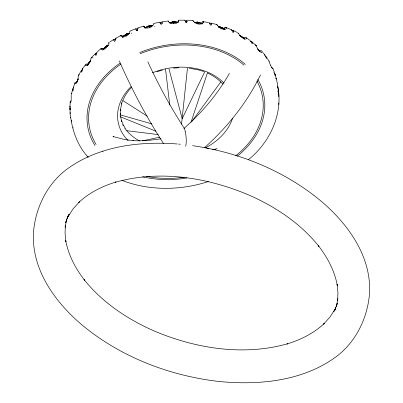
<?xml version="1.0" encoding="UTF-8"?>
<svg xmlns="http://www.w3.org/2000/svg" width="403" height="403" viewBox="0 0 403 403"><rect width="100%" height="100%" fill="white"/><g stroke="black" fill="none" stroke-linecap="round" stroke-linejoin="round"><path stroke-width="0.6" d="M168.353 21.979L168.268 21.021L161.91 21.878L162.192 23.666M219.595 27.243L218.643 26.845L218.638 27.127L223.04 28.356L225.02 29.691L224.436 28.84L221.413 27.354L218.179 26.704M220.522 27.48L220.527 27.197L219.595 27.026M222.249 28.039L222.249 27.757M223.771 28.789L223.776 28.502M224.431 29.328L224.436 28.84L220.224 26.93L218.431 26.84M137.619 29.248L137.262 30.452A0.534 0.338 -27.5 0 1 137.055 30.598L136.798 30.683M69.961 107.541L70.187 102.004L71.104 100.896M70.137 109.818L69.991 107.853M278.277 94.176L278.266 90.474L277.289 83.189M69.931 107.238L70.248 106.347M71.255 98.68L71.255 98.72A5.254 0.655 -87.3 0 1 71.205 99.294A5.37 0.675 -87.4 0 1 70.686 102.402M70.157 112.865L69.941 108.634L70.253 107.762M240.253 35.867L243.15 37.811L244.168 39.036L244.208 38.557L241.845 36.522L239.382 35.509L241.845 36.522L241.81 36.995M241.054 36.482L241.08 36.205M242.515 37.353L242.541 37.076M243.704 38.376L243.724 38.099M153.684 23.979L153.76 23.45L160.056 22.19L160.228 22.996M187.466 68.021L181.541 124.22M277.617 86.449A2.05 0.821 20.2 0 1 277.707 86.665L277.899 87.234L277.909 86.922C283.118 114.502 269.693 142.642 248.288 159.79M77.064 82.449L77.144 81.844M257.729 48.929L258.338 49.388L258.278 49.841L257.693 49.191M258.842 50.063L259.245 50.904L258.338 49.388M198.044 24.12L198.221 22.412L197.465 22.079L194.317 22.422L198.221 22.412L202.492 23.691L202.508 23.979L200.079 23.082L195.319 22.724L195.304 22.437M129.852 31.686L130.098 31.031L135.992 28.678L136.385 28.845A13.385 2.332 71.6 0 1 136.819 29.303L136.929 29.424A27.223 4.75 71.6 0 1 137.478 30.154L136.869 30.376M86.927 65.629A5.123 2.065 -64 0 1 85.416 65.024A2.05 0.942 3 0 1 85.35 64.868L86.212 64.107M185.682 146.239L185.934 144.737A8.433 1.985 -83.6 0 0 186.221 142.496A6.166 1.451 -83.6 0 0 186.292 141.372L186.161 137.559A24.9 5.864 -83.6 0 0 186.075 136.763L186.04 136.501A44.325 10.438 -83.6 0 0 185.823 134.94L185.209 131.338M87.466 65.533L89.184 62.077L90.479 60.934L88.368 63.719L87.799 65.205L87.607 64.772L90.463 61.004L89.184 62.077L89.37 62.51M336.389 306.532L337.85 298.759L337.643 300.915L337.941 292.719L337.084 284.327L337.341 285.667C334.681 270.947 327.493 257.441 318.395 245.699L318.924 246.389C300.638 223.438 275.531 206.774 248.873 195.032C207.207 177.36 159.376 169.759 115.223 182.262L116.044 182C102.266 186.191 88.962 192.78 78.459 202.78L79.426 201.827L73.084 208.875L68.102 216.461L69.16 214.567L67.175 218.557L68.545 214.774L65.699 222.753L66.722 218.859L65.15 227.227L65.357 225.07L65.059 233.266L65.916 241.664L65.659 240.319C68.319 255.044 75.507 268.549 84.605 280.286L84.076 279.596C102.362 302.547 127.469 319.216 154.127 330.954C195.793 348.63 243.624 356.232 287.777 343.724L286.956 343.986C300.734 339.8 314.038 333.21 324.541 323.206L323.574 324.158L329.916 317.116L334.898 309.529L333.84 311.418L335.825 307.434L334.848 310.134M336.424 306.572L337.301 303.232L334.863 310.073M73.195 88.479L72.782 88.932L71.396 94.136A2.05 1.335 48.6 0 0 71.336 94.463M77.482 80.419L77.371 81.346L77.739 79.618L78.167 78.983L78.288 79.22M96.544 53.191L95.456 53.473L95.304 54.375M91.174 57.982L91.879 57.307M71.512 120.94L71.679 120.557M173.139 22.21L173.32 21.661L178.302 22.402M191.027 122.25L207.505 72.681M70.329 112.961L70.238 113.263A2.05 1.511 32.7 0 0 70.208 113.611M73.119 88.393L74.898 82.937M186.196 21.193L186.257 21.032A13.395 2.146 -89.1 0 1 186.508 20.452L186.881 20.21L187.103 20.981A11.813 7.309 -8.7 0 1 187.108 21.258M82.555 69.744L81.527 70.238L81.305 71.215M220.95 28.996L221.413 27.354L220.527 27.197M85.35 64.868L82.227 69.12L82.141 69.936M72.782 88.932L72.691 89.758M178.317 20.533L177.864 22.11L178.252 22.094M260.494 74.872C247.14 102.639 227.453 127.056 204.608 147.589M204.83 71.598L182.186 118.673L169.003 68.984M229.403 73.366C217.66 94.176 201.948 112.598 184.045 128.361L183.954 128.436M81.371 70.434L78.514 75.341L79.24 74.535M105.717 47.201L105.551 46.743L108.009 45.363L108.105 45.63L104.337 48.224L103.334 49.594L103.168 49.136L105.551 46.743L108.397 45.081M201.288 23.334L202.523 21.878M191.944 121.328L220.874 81.819M73.22 87.527L73.633 87.068M107.042 46.723L106.866 46.95A5.36 2.74 -50.8 0 1 103.259 49.655L103.077 49.705M82.227 69.12L82.847 68.616M184.735 20.321L185.032 20.18L185.309 20.951M125.852 34.713L126.492 33.958L129.59 33.258L125.892 34.517L122.839 36.461L122.341 37.393M209.61 23.979L209.736 23.842A13.395 4.136 -78 0 1 210.326 23.309L210.945 23.067L216.759 24.528M131.801 87.159C127.111 91.899 123.494 97.712 121.419 104.06L121.792 103.012L120.311 110.709L120.326 109.485L120.275 114.734L120.285 113.495L120.769 117.55L121.802 121.595L121.469 120.507L123.076 124.487L125.242 128.315M91.693 57.372L95.33 53.634M128.663 33.595L128.738 33.867L124.356 35.756L122.975 36.935L122.839 36.461L126.492 33.958L129.111 33.394M108.19 45.292L106.528 45.962L103.168 49.136L102.896 50.133M78.489 78.917L77.739 79.618L77.95 80.026M97.581 51.529L101.349 48.325M135.992 28.678L135.927 29.54A11.737 7.319 -13.8 0 0 135.982 29.807M143.745 26.069L137.735 28.049L137.614 28.945M196.76 22.618L197.465 22.079L201.732 23.253L201.762 23.752M124.613 35.776L125.535 35.091M144.732 28.019L149.196 25.701L152.888 25.53L149.029 26.099L145.483 27.475L145.584 27.963L147.256 27.046L152.007 25.973L151.946 25.691M115.47 39.635L115.444 39.625A13.395 4.101 59 0 0 114.724 39.313L113.938 39.368L113.878 40.209M121.227 35.328L115.47 38.446L115.359 39.318M109.903 41.942L114.059 39.287M184.045 128.361L184.428 128.527M122.321 36.96L122.986 36.608M145.05 27.938L147.07 26.93M215.257 149.241L217.111 148.541M169.844 23.198C172.237 22.306 174.978 22.079 177.476 22.623L177.411 22.13L173.612 21.984L169.779 22.704L173.32 21.661L177.401 22.356M214.195 149.775L215.917 149.145L214.245 149.614L215.766 149.377L212.512 149.558M219.428 27.218L220.224 26.93M243.241 37.937L244.601 37.544M121.031 35.343L120.804 35.741M208.895 22.759L209.474 22.83L209.736 23.525M76.646 81.648L77.608 81.386M169.562 22.825L173.32 21.661L173.743 23.696M208.432 181.541C180.549 190.564 149.442 191.022 121.953 180.348M156.873 71.774L162.394 70.122M201.475 23.868L201.263 23.923A5.36 3.118 16.3 0 1 198.976 24.014M150.027 26.034L152.581 25.601M115.59 38.366L116.245 38.401M142.581 140.828L159.623 137.211M161.079 138.788L147.427 140.561L137.645 140.833L132.93 140.632L133.6 140.672L124.628 139.559L112.946 136.516L113.601 136.919M86.857 63.951L88.479 63.876M237.644 32.905L238.641 33.298M137.735 28.049L138.118 28.215A13.39 2.317 71.4 0 1 138.33 28.422M259.325 50.99L260.021 50.954M171.114 22.361L172.635 22.251M173.643 22.175L175.159 22.059M173.507 68.127L178.927 67.764M225.705 27.49L226.426 27.817A2.05 0.826 -39 0 1 226.41 28.044M151.498 25.646L149.196 25.701L147.574 26.679L149.533 26.165L149.196 25.701L149.463 27.762M184.957 20.15L178.61 20.236M97.768 52.042L96.685 52.319L96.498 53.256M106.528 45.962L107.369 45.977M186.624 22.069L185.909 22.054A27.218 4.357 -89.1 0 1 186.191 21.188M249.653 40.643L250.701 40.925L251.054 41.67M250.888 41.605L251.935 41.887L256.222 45.599M231.166 29.671L231.765 29.852L232.078 30.563M186.317 22.331L186.589 22.336A0.534 0.338 8.4 0 0 186.801 22.271L187.128 21.258M187.662 20.205L193.067 20.488M102.191 48.224L103.853 48.567M177.285 143.982C140.148 141.11 100.105 145.911 68.883 167.789C48.385 182.015 36.189 205.837 33.666 230.37C30.341 268.776 55.377 302.975 83.668 326.309C121.666 357.285 169.215 375.485 217.655 381.344C257.29 385.419 300.567 381.661 334.117 358.202C354.615 343.971 366.811 320.148 369.334 295.621C372.659 257.215 347.623 223.015 319.332 199.681C283.233 170.278 238.465 152.263 192.563 145.669M178.524 144.083L180.383 144.234M195.777 22.508L194.795 22.397L197.465 22.079L198.724 22.84M216.859 24.533L216.824 24.528A6.609 2.156 -80.8 0 0 216.199 24.472M126.749 130.703L158.273 134.592M189.158 68.178L198.951 70.016L203.782 71.527M201.253 23.389L202.23 23.54M203.072 21.611L208.432 22.538M210.709 25.046L210.965 25.102A0.534 0.307 25 0 0 211.167 25.072L211.454 24.155M210.945 23.067L211.424 23.883M255.512 45.116L255.573 45.131A3.058 1.713 -77.2 0 1 256.142 45.73M136.577 30.683L135.982 29.807M120.059 114.795L152.017 123.933M127.323 34.245L126.492 33.958L125.892 34.517L126.613 36.074M271.481 67.356L272.71 68.107A2.05 0.932 5.8 0 1 272.806 68.314L274.352 72.147M121.615 35.409L123.323 36.431M208.89 148.838L205.137 147.367M225.892 27.485L231.387 29.681M268.247 60.47L269.028 61.06A2.05 1.3 -70.3 0 1 269.149 61.392M120.018 116.648L155.926 131.202M265.491 56.289L266.393 57.337M264.62 55.1L265.547 56.183M196.296 23.288L196.553 23.399A5.355 3.128 16.5 0 0 198.966 24.029M143.821 26.603A5.108 3.108 -17 0 0 144.753 27.53L145.035 27.621A5.184 3.219 -18.2 0 0 146.742 28.019A5.36 3.33 -18.3 0 0 151.427 26.774A5.184 3.209 -18.4 0 0 151.669 26.623M144.989 27.6L144.103 26.26M114.427 41.237L113.943 40.476M231.896 30.557A13.39 5.884 -65.9 0 1 232.007 30.512L233.125 30.427L236.954 32.316M232.984 32.22L233.211 32.326A0.534 0.257 39.7 0 0 233.382 32.336L233.604 31.499M275.481 78.056L276.297 78.766A2.05 1.491 -54.8 0 1 276.408 79.104L277.259 83.008M207.862 73.16C213.509 75.855 218.769 79.467 222.904 84.197M274.186 73.401L275.093 74.298L276.428 79.094M273.738 72.061L274.72 73.27M186.08 22.256L185.39 21.228M122.975 100.649L147.302 116.22M240.279 35.927L241.261 36.587M242.243 37.242L244.208 38.557L244.586 39.232M249.397 39.952L246.369 37.912A2.05 0.937 -24.8 0 1 246.389 38.124M70.711 117.55C72.777 131.983 78.001 146.289 88.05 157.094M87.058 156.011L88.222 157.286M251.935 41.887L252.258 42.607M263.048 52.712L265.164 55.402M233.302 30.537L233.569 31.233M258.232 49.327L258.409 49.569A5.345 1.456 57.3 0 0 261.164 52.385M266.03 56.586L268.307 59.966M184.493 128.643C170.655 107.284 158.394 84.897 147.825 61.745M163.547 143.609C146.596 117.318 131.806 89.632 119.333 60.944M70.122 109.858L69.996 109.188M259.27 50.707L259.89 51.851M168.545 21.525L168.283 21.016M89.809 61.523L89.919 61.775M88.71 62.823L88.816 63.075M87.914 64.178L88.025 64.435M277.848 91.34L277.989 91.713M106.342 46.31L106.437 46.577M104.886 47.398L104.982 47.665M103.687 48.602L103.783 48.869M209.817 23.807L210.487 24.931A0.534 0.307 25 0 0 210.749 25.057M160.303 23.268L160.978 24.205A0.534 0.348 -9.4 0 0 161.22 24.24L161.492 24.195A0.534 0.348 -9.5 0 0 161.704 24.084L162.036 22.981M232.163 30.855L232.783 32.064A0.534 0.257 39.7 0 0 233.02 32.24M251.134 41.962L252.137 43.635L252.298 42.869M126.804 34.225L126.88 34.502M125.081 35.046L125.162 35.323M123.545 36.023L123.625 36.295M265.627 56.485L266.423 58.309L266.443 57.599M73.139 127.988L73.044 127.544M275.093 74.298L275.158 74.57M95.36 54.642L95.768 55.352A0.61 0.292 -58.8 0 0 96.388 54.783L96.513 53.559M274.796 73.578L275.33 75.492L275.219 74.837M71.361 121.469L71.467 121.797L71.482 121.177M81.351 71.482L81.769 72.137L82.162 70.243M150.007 25.978L150.062 26.26M148.118 26.472L148.173 26.759M146.334 27.162L146.39 27.449M145.075 27.822L145.13 28.094M160.056 22.19L160.354 23.973M161.91 21.878L162.016 22.699M72.726 90.025L72.958 90.695L73.144 88.7M278.272 93.194L278.347 93.99M176.509 22.115L176.549 22.402M174.6 22.039L174.635 22.326M172.655 22.185L172.691 22.472M170.726 22.548L170.761 22.835M165.522 69.014L169.774 105.123M69.966 108.916L69.941 108.634M185.914 22.089L185.934 22.382M200.926 23.072L200.941 23.359M199.158 22.644L199.173 22.931M197.269 22.432L197.284 22.719M115.379 39.61L115.182 40.779A0.599 0.343 -44.1 0 1 114.452 41.257M278.78 94.962L278.79 96.695M278.816 102.876L278.826 104.589M278.266 90.474L278.287 94.745M257.769 79.371A89.451 67.2 -9.6 0 1 237.312 156.137M186.992 177.975A89.451 67.2 -9.6 0 1 142.546 176.786M94.982 145.559A89.451 67.2 -9.6 0 1 120.003 63.175M139.685 52.571A89.451 67.2 -9.6 0 1 245.356 64.44M115.177 39.474A11.813 5.42 -56.8 0 1 115.182 39.771M114.004 40.446A11.813 6.987 -31 0 1 113.958 40.174M96.277 53.559A11.813 4.03 -69.6 0 1 96.287 53.861M95.486 54.551A11.813 6.221 -46.8 0 1 95.451 54.279M81.91 70.55A11.813 2.378 -81.1 0 1 81.925 70.857M81.532 71.286A11.813 5.068 -60.8 0 1 81.502 71.014M73.014 90.796A11.813 0.559 88.2 0 1 73.029 91.063M72.943 89.647A11.813 3.597 -73.2 0 1 72.918 89.37M69.613 106.594A11.813 1.315 77.8 0 1 69.598 106.306M70.208 108.336A11.813 1.889 -84.4 0 1 70.187 108.059M275.551 75.17A11.813 2.191 63.1 0 1 275.592 75.416M274.796 74.938A11.813 0.947 81.2 0 1 274.856 75.225M266.675 57.584A11.813 3.864 51.7 0 1 266.71 57.841M264.872 54.586A11.813 0.927 70.8 0 1 264.831 54.35M252.464 42.713A11.813 5.284 39.1 0 1 252.495 42.975M250.706 41.454A11.813 2.72 60 0 1 250.641 41.161M233.705 31.268A11.813 6.372 24.8 0 1 233.73 31.535M231.836 30.633A11.813 4.327 48.3 0 1 231.77 30.346M211.489 23.888A11.813 7.058 8.7 0 1 211.504 24.16M209.57 23.717A11.813 5.662 35.2 0 1 209.505 23.434M186.357 22.336A0.534 0.338 8.4 0 1 186.121 22.256M185.224 21.203A11.813 6.639 20.3 0 1 185.158 20.926M161.941 22.719A11.813 7.108 -26.1 0 1 161.951 23.006M160.213 23.273A11.813 7.199 3.8 0 1 160.157 23.001M137.463 29.026A11.889 6.438 -42.2 0 1 137.458 29.328M136.839 30.668A0.534 0.338 -27.5 0 1 136.617 30.668M143.745 26.538A2.05 0.448 43.1 0 1 143.669 26.341M143.619 26.25A3.053 0.519 48.8 0 1 143.982 26.427M143.952 26.679A6.609 0.922 67.3 0 1 144.415 27.339M154.661 26.316A12.04 0.579 69.1 0 1 154.817 26.679M153.619 24.024A5.128 3.043 -21.1 0 1 151.599 26.573M178.705 20.765A5.118 3.143 -1.2 0 1 176.7 22.971M176.655 22.936A5.184 3.209 -0.7 0 1 176.408 23.047M176.408 23.042A5.36 3.325 -0.6 0 1 171.582 23.404A5.184 3.214 -0.5 0 1 171.295 23.344M171.245 23.414A5.128 3.169 -0.4 0 1 168.504 21.535M178.307 20.372A6.609 1.149 85 0 1 178.6 20.845M178.453 20.78A3.053 0.433 -79.5 0 1 178.433 21.309M178.67 20.613A2.05 0.403 -64.5 0 1 178.625 20.86M202.548 21.51A6.609 2.146 -84.2 0 1 203.122 21.697M203.132 21.681A3.058 0.861 -68.3 0 1 203.223 22.22M203.389 21.943A2.05 0.64 -52.6 0 1 203.364 22.175M203.424 22.135A5.128 2.917 12.8 0 1 201.419 23.797M196.216 23.354A5.128 2.972 16.5 0 1 193.49 21.027M193.284 21.107A3.058 0.383 69.9 0 1 193.576 21.681M192.8 20.472A6.609 1.164 88.2 0 1 193.097 20.79M219.962 27.847A5.118 2.554 31.9 0 1 217.388 25.107M217.298 24.961A2.05 0.448 74.9 0 1 217.439 25.223M216.869 24.719A3.058 0.856 80.2 0 1 217.257 25.283M223.438 29.092A26.895 13.087 -77.1 0 1 224.033 28.633M224.018 27.701A12.045 5.98 -78.4 0 1 225.745 27.177M226.486 28.049A5.128 2.569 28.4 0 1 224.693 29.273M224.753 29.343A5.184 2.63 31.6 0 1 224.536 29.359A5.36 2.725 31.7 0 1 220.255 27.968A5.184 2.63 31.8 0 1 219.998 27.812M245.936 38.945A5.184 2.065 44.4 0 1 245.069 39.041A5.184 2.08 45.2 0 1 244.903 39.036A5.36 2.156 45.3 0 1 241.281 36.869M241.276 36.875A5.184 2.08 45.4 0 1 241.059 36.668M240.999 36.738A5.128 2.04 45.4 0 1 238.687 33.525M238.631 33.348A2.05 0.766 85.5 0 1 238.778 33.625M237.594 32.764A7.37 3.3 -65.7 0 1 237.694 32.759M244.717 37.197A6.609 3.793 -58.8 0 1 245.87 37.378M245.956 37.424A3.058 1.501 -41.8 0 1 246.324 37.947M246.455 38.149A5.108 2.05 41.9 0 1 246.057 38.864M258.172 49.428A5.128 1.375 57.3 0 1 256.232 45.776M256.207 45.635A2.05 1.048 -83.4 0 1 256.343 45.927M255.361 44.904A6.609 3.743 -55 0 1 255.593 44.975M260.177 50.612A6.609 4.342 -43 0 1 261.557 50.934M261.643 51.02A3.058 1.672 -26.4 0 1 262.136 51.589A2.05 0.977 -9.7 0 1 262.157 51.806M262.288 51.952A5.128 1.411 54.1 0 1 261.22 52.314M272.972 68.666A5.123 0.655 65.3 0 1 272.347 68.45M272.458 68.737A5.184 0.635 68.2 0 1 272.383 68.646A5.355 0.66 68.3 0 1 270.66 65.336A5.184 0.63 68.4 0 1 270.539 65.079M270.514 65.286A5.128 0.605 68.3 0 1 268.977 61.034M70.661 117.898A5.128 0.423 81.4 0 1 70.011 112.639M71.507 121.162A2.05 0.791 -41.5 0 1 71.553 120.92M70.686 102.422A5.184 0.65 -87.3 0 1 70.646 102.528M70.641 102.735A5.128 0.64 -87.1 0 1 70.213 101.944M70.187 102.221A2.05 0.917 -27.3 0 1 70.218 101.994M71.331 94.101A3.058 2.045 28.5 0 1 71.966 93.446M71.225 95.259A5.128 0.378 -88.2 0 1 71.165 98.206M76.036 83.461A5.148 1.4 -76 0 1 74.923 83.099A2.05 0.967 -12.4 0 1 74.913 82.932M74.998 82.942A3.058 1.476 -5.3 0 1 75.583 82.393A6.609 3.889 14.8 0 1 76.862 81.874M78.439 75.643A2.05 1.093 62.1 0 1 78.494 75.321M78.323 75.92A5.123 1.159 -77.3 0 1 77.739 79.441M77.829 79.517A5.184 1.405 -76.3 0 1 77.744 79.804A5.355 1.466 -76.4 0 1 76.051 83.361M86.328 64.233A7.37 3.939 33.3 0 1 86.988 64.122M92.307 57.77A12.035 4.352 35.2 0 1 93.043 57.856M91.088 58.249A2.05 0.811 73.5 0 1 91.149 57.941M90.982 58.42A5.128 1.849 -65.6 0 1 89.894 61.896M89.98 61.951A5.184 2.086 -64.3 0 1 89.844 62.213A5.355 2.166 -64.3 0 1 87.119 65.442A5.184 2.096 -64.2 0 1 86.952 65.538M103.017 49.801A5.128 2.609 -50.5 0 1 101.037 49M100.982 49.015A2.05 0.846 17.4 0 1 100.946 48.813A3.058 1.189 24.1 0 1 101.415 48.516M101.38 48.501A6.609 2.745 44.1 0 1 102.392 48.556M109.178 42.92A6.609 1.884 52.9 0 1 109.717 43.156M108.528 42.773A3.053 0.987 68.8 0 1 108.981 42.728M108.558 43.237A2.05 0.504 83.9 0 1 108.629 42.96M108.462 43.408A5.128 2.403 -52.5 0 1 106.961 46.657M121.328 35.54A7.37 2.176 59.1 0 1 121.746 35.716M131.207 33.031A12.04 1.254 58.6 0 1 131.65 33.59M129.761 31.716A5.128 2.816 -37.6 0 1 127.937 34.658M128.013 34.703A5.184 3.012 -35.4 0 1 127.796 34.905M127.791 34.9A5.355 3.118 -35.3 0 1 123.53 36.93M123.525 36.94A5.184 3.022 -35.2 0 1 123.278 36.96M123.237 37.031A5.128 2.977 -35 0 1 120.885 35.943M120.835 35.927A2.05 0.67 31.1 0 1 120.774 35.726M103.012 151.553A6.257 4.04 -54 0 1 102.564 151.876M137.72 30.885A8.287 1.305 72.1 0 1 137.584 30.326M256.887 80.983A87.854 66.001 -9.6 0 1 235.649 155.805M184.322 177.189A87.854 66.001 -9.6 0 1 146.571 176.373M96.1 144.435A87.854 66.001 -9.6 0 1 121.011 64.042M140.068 53.745A87.854 66.001 -9.6 0 1 244.017 65.205M139.609 140.99A56.465 42.421 -9.6 0 1 124.759 128.134M123.227 125.751A56.465 42.421 -9.6 0 1 122.673 124.774M232.602 118.069A58.697 44.098 -9.6 0 1 206.255 147.392M128.149 140.642A58.697 44.098 -9.6 0 1 131.04 86.6M152.51 72.757A58.697 44.098 -9.6 0 1 224.103 83.199M184.458 128.401A18.513 4.357 -83.6 0 1 185.179 131.433"/></g></svg>
